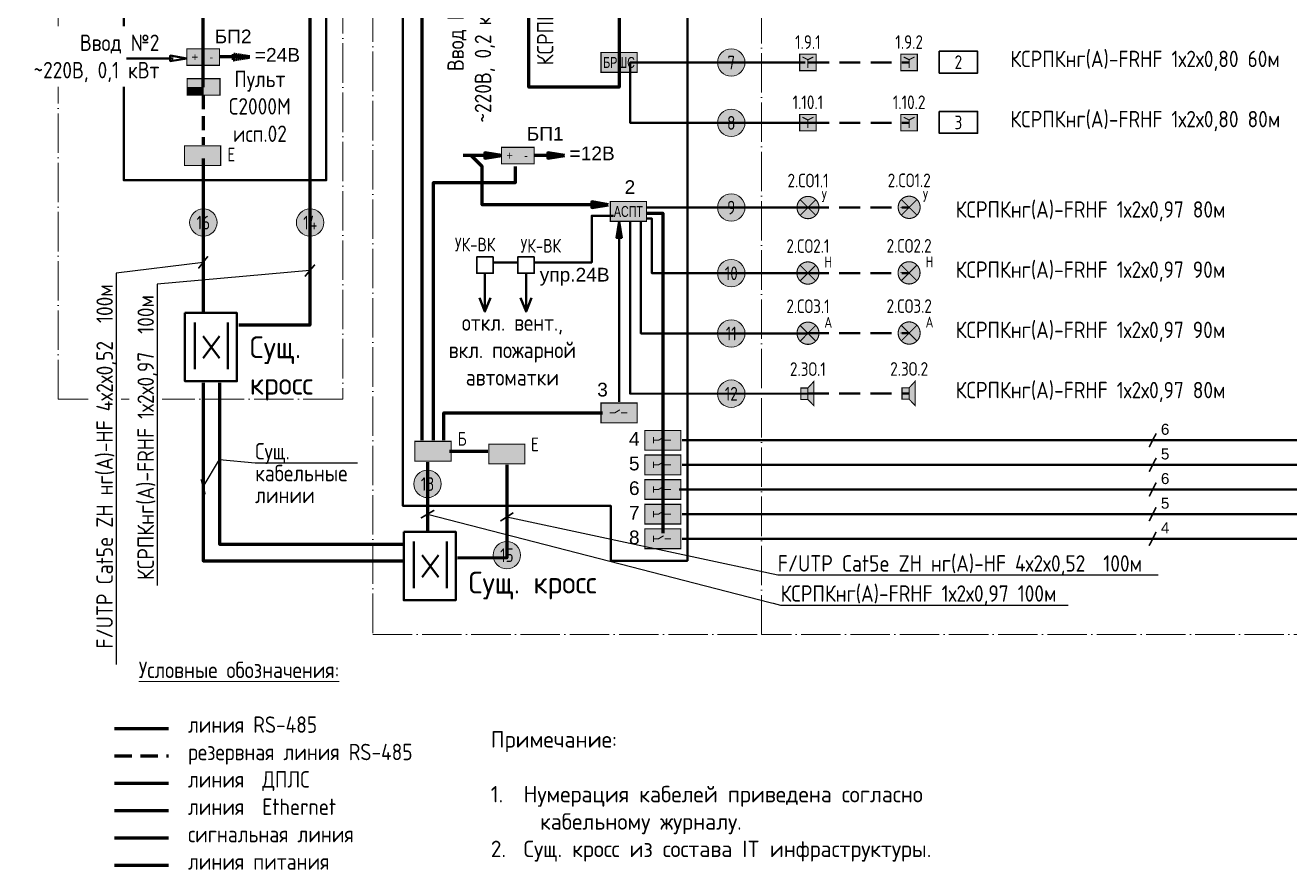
# Model space of a CAD drawing. Header units: millimetres. Extents: x -97100 to 319800, y -166950 to 107250.
# Drawn here: x -76550 to -53446, y -33446 to -18019 of the extents above; entities that cross this region are included whole.
import ezdxf
from ezdxf import colors
from ezdxf.entities.mleader import LeaderData, LeaderLine
from ezdxf.enums import TextEntityAlignment as Align
from ezdxf.math import Vec2, Vec3

# ---------------------------------------------------------------- set-up
doc = ezdxf.new("R2010")
doc.units = ezdxf.units.MM
for name, pattern in [('ACAD_ISO04W100', [30, 24, -3, 0, -3]), ('DASHED2', [9.525, 6.35, -3.175]), ('штриховая', [19.05, 12.7, -6.35])]:
    doc.linetypes.add(name, pattern=pattern)
for name, color, linetype, lineweight in [('0_ПОЖ_ИЗВ', 1, 'Continuous', 15), ('0_ПС', 1, 'Continuous', 15), ('Штриховка', 7, 'Continuous', 25)]:
    doc.layers.add(name, color=color, linetype=linetype, lineweight=lineweight)
doc.layers.add('0_СОУЭ', color=7, linetype='Continuous', lineweight=25, true_color=0x00c200)
doc.styles.add('ARIAL', font='arial.ttf', dxfattribs={"height": 250})
doc.styles.get("Standard").update_dxf_attribs({"font": 'GOST2304A.ttf'})
doc.styles.add('мой', font='GOST_Common.ttf', dxfattribs={"width": 0.9, "height": 3})

# ---------------------------------------------------------------- blocks, each defined once
blk = doc.blocks.new('*U21')
at = {"true_color": 0xfcfcfc}
h = blk.add_hatch(color=7, dxfattribs=at)
h.dxf.hatch_style = 1
h.paths.add_polyline_path([(-300, 150), (-300, -150), (300, -150), (300, 150)])
at = {"color": 7, "const_width": 20}
blk.add_lwpolyline([(-300, -150), (-300, 150), (300, 150), (300, -150), (-300, -150)], dxfattribs=at)
at = {"color": 7, "lineweight": 30, "style": 'ARIAL'}
for s, p in [('+', (-150, 0)), ('-', (150, 0))]:
    blk.add_text(s, height=150, dxfattribs=at).set_placement(p, align=Align.MIDDLE_CENTER)
at = {"color": 7, "lineweight": 30}
blk.add_attdef('1', text='', height=250, dxfattribs=at).set_placement((0, 357), align=Align.MIDDLE_CENTER)
blk = doc.blocks.new('*U116')
at = {"layer": 'Штриховка', "true_color": 0xffffff}
h = blk.add_hatch(color=7, dxfattribs=at)
h.dxf.hatch_style = 1
h.paths.add_polyline_path([(-300, 151.5), (-300, -148.5), (300, -148.5), (300, 151.5)])
at = {"color": 0}
for points, const_width in [([(-300, -73.5), (0, -73.5)], 150), ([(-300, -148.5), (-300, 151.5), (300, 151.5), (300, -148.5), (-300, -148.5)], 20)]:
    blk.add_lwpolyline(points, dxfattribs=dict(at, const_width=const_width))
at = {"color": 7, "lineweight": 30}
blk.add_attdef('1', text='', height=250, dxfattribs=at).set_placement((0, 321.5), align=Align.CENTER)
blk = doc.blocks.new('ИПР')
at = {"true_color": 0xffffff}
h = blk.add_hatch(color=7, dxfattribs=at)
h.dxf.hatch_style = 1
h.paths.add_polyline_path([(150, 150), (-150, 150), (-150, -150), (150, -150)])
at = {"color": 0, "const_width": 20}
for points in [[(-150, -150), (150, -150), (150, 150), (-150, 150), (-150, -150)], [(-100, 100), (0, 50), (100, 100)], [(0, 50), (0, -100)]]:
    blk.add_lwpolyline(points, dxfattribs=at)
at = {"color": 7, "lineweight": 30}
blk.add_attdef('1', text='', height=250, dxfattribs=at).set_placement((0, 300), align=Align.CENTER)
blk = doc.blocks.new('ЗКПС')
at = {"color": 6, "linetype": 'Continuous', "lineweight": 30}
blk.add_lwpolyline([(0, 400), (700, 400), (700, 0), (0, 0)], close=True, dxfattribs=at)
blk.add_attdef('НОМЕР', text='', height=250, dxfattribs=at).set_placement((350, 200), align=Align.MIDDLE)
blk = doc.blocks.new('Номер кабеля')
at = {"linetype": 'Continuous', "lineweight": 40, "true_color": 0xffffff}
h = blk.add_hatch(color=7, dxfattribs=at)
h.dxf.hatch_style = 1
h.paths.add_polyline_path([(-250, 2, 1), (250, 2, 1)])
at = {"color": 7, "linetype": 'Continuous', "lineweight": 20}
blk.add_circle((0, 2), 250, dxfattribs=at)
at = {"color": 7, "linetype": 'Continuous', "lineweight": 30}
blk.add_attdef('НОМЕР', text='', height=250, dxfattribs=at).set_placement((0, 0), align=Align.MIDDLE)
blk = doc.blocks.new('Оповещатель пожарный световой')
at = {"linetype": 'Continuous', "lineweight": 30, "true_color": 0xffffff}
h = blk.add_hatch(color=7, dxfattribs=at)
h.dxf.hatch_style = 1
h.paths.add_polyline_path([(200, 0, 1.01657), (-200, 0, 1.01657)])
at = {"color": 4}
blk.add_line((-150, 4), (-150, 0), dxfattribs=at)
at = {"color": 0, "linetype": 'Continuous', "ltscale": 3, "const_width": 20}
blk.add_lwpolyline([(200, 0, 1.01657), (-200, 0, 1.01657)], format="xyb", close=True, dxfattribs=at)
at = {"color": 0, "const_width": 20}
for points in [[(-144, 144), (144, -144)], [(-141, -141), (141, 141)]]:
    blk.add_lwpolyline(points, dxfattribs=at)
at = {"color": 7, "lineweight": 30}
blk.add_attdef('Поз', text='', height=250, dxfattribs=at).set_placement((-24, 525), align=Align.MIDDLE)
at = {"color": 0, "linetype": 'Continuous', "lineweight": 30}
blk.add_attdef('ТИП', (200, 150), '', height=200, dxfattribs=at)
blk = doc.blocks.new('*U106')
at = {"linetype": 'Continuous', "lineweight": 50, "true_color": 0xffffff}
h = blk.add_hatch(color=7, dxfattribs=at)
h.dxf.hatch_style = 1
h.paths.add_polyline_path([(-220, -110), (225, -110), (105, 0), (-105, 0)])
h.paths.add_polyline_path([(-105, 0), (105, 0), (105, 130), (-105, 130)])
at = {"color": 0, "const_width": 20}
blk.add_lwpolyline([(105, 0), (225, -110), (-220, -110), (-105, 0)], dxfattribs=at)
blk.add_lwpolyline([(105, 0), (-105, 0), (-105, 130), (105, 130)], close=True, dxfattribs=at)
at = {"color": 7, "lineweight": 30, "style": 'ARIAL'}
blk.add_attdef('1', text='', height=250, dxfattribs=at).set_placement((-24, 525), align=Align.MIDDLE)
blk = doc.blocks.new('Расширитель на N зон')
at = {"true_color": 0xfcfcfc}
h = blk.add_hatch(color=7, dxfattribs=at)
h.dxf.hatch_style = 1
h.paths.add_polyline_path([(330, 180), (-330, 180), (-330, -180), (330, -180)])
at = {"color": 0, "const_width": 20}
blk.add_lwpolyline([(-330, -180), (-330, 180), (330, 180), (330, -180), (-330, -180)], dxfattribs=at)
at = {"lineweight": 30, "style": 'ARIAL'}
blk.add_attdef('2', text='', height=200, dxfattribs=at).set_placement((0, 0), align=Align.MIDDLE_CENTER)
blk = doc.blocks.new('КПБ')
at = {"true_color": 0xfcfcfc}
h = blk.add_hatch(color=7, dxfattribs=at)
h.dxf.hatch_style = 1
h.paths.add_polyline_path([(330, 180), (-330, 180), (-330, -180), (330, -180)])
at = {"color": 0, "const_width": 20}
blk.add_lwpolyline([(-330, -180), (-330, 180), (330, 180), (330, -180), (-330, -180)], dxfattribs=at)
at = {"color": 7, "lineweight": 18, "const_width": 20}
for points in [[(-171, 58), (-171, -58)], [(-171, 0), (-79, 0), (14, 56)], [(36, 0), (151, 0)]]:
    blk.add_lwpolyline(points, dxfattribs=at)
at = {"lineweight": 30, "style": 'ARIAL'}
blk.add_attdef('2', text='', height=200, dxfattribs=at).set_placement((0, 386), align=Align.MIDDLE_CENTER)
blk = doc.blocks.new('ПИ')
at = {"true_color": 0xfcfcfc}
h = blk.add_hatch(color=7, dxfattribs=at)
h.dxf.hatch_style = 1
h.paths.add_polyline_path([(330, 180), (0, 0), (-330, -180), (330, -180)])
h = blk.add_hatch(color=7)
h.dxf.hatch_style = 1
h.paths.add_polyline_path([(-330, -180), (0, 0), (330, 180), (-330, 180)])
at = {"const_width": 20}
blk.add_lwpolyline([(-330, -180), (-330, 180), (330, 180), (330, -180), (-330, -180)], dxfattribs=at)
at = {"color": 7, "linetype": 'Continuous', "lineweight": 40}
blk.add_attdef('ПОЗ', (-50, 300), '', height=250, dxfattribs=at)
blk = doc.blocks.new('_ArchTick')
at = {"color": 0, "linetype": 'ByBlock', "const_width": 0.15}
blk.add_lwpolyline([(-0.5, -0.5), (0.5, 0.5)], dxfattribs=at)
blk = doc.blocks.new('СП1')
at = {"true_color": 0xfcfcfc}
h = blk.add_hatch(color=7, dxfattribs=at)
h.dxf.hatch_style = 1
h.paths.add_polyline_path([(330, 180), (-330, 180), (-330, -180), (330, -180)])
at = {"color": 0, "const_width": 20}
blk.add_lwpolyline([(-330, -180), (-330, 180), (330, 180), (330, -180), (-330, -180)], dxfattribs=at)
at = {"color": 7, "lineweight": 18, "const_width": 20}
for points in [[(-171, 0), (-79, 0), (14, 56)], [(36, 0), (151, 0)]]:
    blk.add_lwpolyline(points, dxfattribs=at)
at = {"lineweight": 30, "style": 'ARIAL'}
blk.add_attdef('2', text='', height=250, dxfattribs=at).set_placement((0, 386), align=Align.MIDDLE_CENTER)

msp = doc.modelspace()

# ---------------------------------------------------------------- linework, layer by layer
at = {"color": 7, "linetype": 'ACAD_ISO04W100', "lineweight": 20, "ltscale": 30}
for points in [[(-63100.00066, -11300), (-70200, -11300), (-70200, -29150), (-63100.00066, -29150)], [(-63100.00066, -11300), (-41850, -11300), (-41850, -29150), (-63100.00066, -29150)], [(-75950.00066, -15648.25466), (-70750, -15648.25466), (-70750, -24850), (-75950.00066, -24850)]]:
    msp.add_lwpolyline(points, close=True, dxfattribs=at)
at = {"color": 40, "linetype": 'Continuous', "lineweight": 60}
for points in [[(-67350, -14100), (-67350, -12250), (-65700, -12250), (-65700, -19150), (-67350, -19150), (-67350, -14500)], [(-74922.70301, -31863.45035), (-73932.70301, -31863.45035)]]:
    msp.add_lwpolyline(points, dxfattribs=at)
at = {"color": 6, "linetype": 'Continuous', "lineweight": 60}
for points in [[(-69300, -25600), (-69300, -14300), (-67800, -14300)], [(-73300.00066, -19150), (-73300, -17250), (-71350, -17250), (-71350, -23500), (-72650, -23500)], [(-67600, -20600), (-67600, -20900), (-69100, -20900), (-69100, -25600)], [(-68900, -25600), (-68900, -25100), (-66000, -25100)], [(-68800, -25800), (-68100, -25800)], [(-69200, -26000), (-69200, -27250)], [(-74922.70301, -30863.45035), (-73932.70301, -30863.45035)]]:
    msp.add_lwpolyline(points, dxfattribs=at)
at = {"color": 7, "linetype": 'Continuous', "lineweight": 40}
for points in [[(-74750, -16750), (-71050, -16750), (-71050, -20850), (-74750, -20850)], [(-73634.15064, -23272.54809), (-72684.15064, -23272.54809), (-72684.15064, -24522.54809), (-73634.15064, -24522.54809)], [(-69634.15064, -27272.54809), (-68684.15064, -27272.54809), (-68684.15064, -28522.54809), (-69634.15064, -28522.54809)]]:
    msp.add_lwpolyline(points, close=True, dxfattribs=at)
at = {"color": 1, "linetype": 'DASHED2', "lineweight": 60}
for points in [[(-72450.00066, -18598.25466), (-73000, -18598.25466)], [(-72450.00066, -18598.25466), (-72750.00066, -18548.25466), (-72750.00066, -18648.25466), (-72450.00066, -18598.25466)]]:
    msp.add_lwpolyline(points, dxfattribs=at)
at = {"color": 7, "linetype": 'Continuous', "lineweight": 40}
for points in [[(-62300, -18700), (-65500, -18700), (-65500, -19800), (-62250, -19800)], [(-64550, -25600), (-53150, -25600), (-53150, -18650), (-52250, -18650)], [(-48900, -19450), (-52900, -19450), (-52900, -26050), (-64550, -26050)], [(-64600, -26500), (-52650, -26500), (-52650, -19650), (-45550, -19650)], [(-62250.00066, -21348.25466), (-65200, -21348.25466)], [(-65800, -21500), (-66200, -21500), (-66200, -22350), (-67249.98492, -22350)], [(-65699.99978, -21599.99954), (-65749.99978, -21899.99954), (-65649.99978, -21899.99954), (-65699.99978, -21599.99954)], [(-65700, -24900), (-65700, -21600)], [(-62250.00342, -24749.90234), (-65500, -24748.25466), (-65500, -21598.25466)], [(-65300, -21598.25466), (-65300, -23648.25466), (-62250.00342, -23648.25466)], [(-62250.00066, -22548.25466), (-65100, -22548.25466), (-65100, -21550), (-65200, -21550)], [(-67549.98492, -22350), (-67999.98492, -22350)], [(-68149.98492, -22550.02806), (-68149.98492, -23250)], [(-67399.98492, -22550.02806), (-67399.98492, -23250)], [(-68249.98467, -23000.02828), (-68149.98467, -23250.02828), (-68049.98467, -23000.02828)], [(-67499.98467, -23000.02828), (-67399.98467, -23250.02828), (-67299.98467, -23000.02828)], [(-73450, -23450), (-73450, -24300)], [(-72850, -23450), (-72850, -24300)], [(-73000, -24100), (-73300.32849, -23700)], [(-73300, -24100), (-72999.67151, -23700)], [(-69450, -27450), (-69450, -28300)], [(-68850, -27450), (-68850, -28300)], [(-69000, -28100), (-69300.32849, -27700)], [(-69300, -28100), (-68999.67151, -27700)]]:
    msp.add_lwpolyline(points, dxfattribs=at)
at = {"color": 7, "linetype": 'штриховая', "lineweight": 40, "ltscale": 30}
for points in [[(-62245.00066, -18698.25466), (-60400.00066, -18698.25466)], [(-62245.00066, -19798.25466), (-60400.00066, -19798.25466)], [(-62248.17931, -21348.25466), (-60400, -21348.0726)], [(-62250.00066, -22544.96776), (-60400, -22544.78569)], [(-62248.17931, -23644.96776), (-60400, -23644.78569)], [(-62248.17931, -24746.61543), (-60399.51623, -24746.44702)]]:
    msp.add_lwpolyline(points, dxfattribs=at)
at = {"color": 190, "linetype": 'DASHED2', "lineweight": 60, "ltscale": 40}
msp.add_lwpolyline([(-73300, -19300), (-73300, -20200)], dxfattribs=at)
at = {"color": 5, "linetype": 'Continuous', "lineweight": 60}
for points in [[(-73300, -20450), (-73300, -23250)], [(-73300, -24550), (-73300, -27800), (-69650, -27800)], [(-67750, -26050), (-67750, -27747.09936), (-68650, -27752.90064)], [(-74922.70301, -32363.45035), (-73932.70301, -32363.45035)]]:
    msp.add_lwpolyline(points, dxfattribs=at)
at = {"color": 1, "linetype": 'Continuous', "lineweight": 60}
for points in [[(-67850.00066, -20398.25466), (-68550, -20398.25466)], [(-65900.00066, -21296.50933), (-68200, -21296.50933), (-68200, -20600), (-68400, -20398.25466)], [(-67850.00066, -20398.25466), (-68150.00066, -20348.25466), (-68150.00066, -20448.25466), (-67850.00066, -20398.25466)], [(-66700.00066, -20398.25466), (-67250, -20398.25466)], [(-66700.00066, -20398.25466), (-67000.00066, -20348.25466), (-67000.00066, -20448.25466), (-66700.00066, -20398.25466)], [(-65900.00066, -21296.50933), (-66200.00066, -21246.50933), (-66200.00066, -21346.50933), (-65900.00066, -21296.50933)], [(-74922.70301, -33363.45035), (-73932.70301, -33363.45035)]]:
    msp.add_lwpolyline(points, dxfattribs=at)
at = {"color": 7, "linetype": 'Continuous', "lineweight": 30}
for points in [[(-67999.98492, -22250.02806), (-67999.98492, -22550.02806), (-68299.98492, -22550.02806), (-68299.98492, -22250.02806)], [(-67249.98492, -22250.02806), (-67249.98492, -22550.02806), (-67549.98492, -22550.02806), (-67549.98492, -22250.02806)]]:
    msp.add_lwpolyline(points, close=True, dxfattribs=at)
at = {"color": 190, "linetype": 'DASHED2', "lineweight": 60, "ltscale": 50}
msp.add_lwpolyline([(-74922.70301, -31363.45035), (-73932.70301, -31363.45035)], dxfattribs=at)
at = {"color": 7, "linetype": 'Continuous', "lineweight": 60}
msp.add_lwpolyline([(-74922.70301, -32863.45035), (-73932.70301, -32863.45035)], dxfattribs=at)

# ---------------------------------------------------------------- block references
at = {"color": 7}
ref = msp.add_blockref('*U21', (-73300, -18600), dxfattribs=at)
ref.add_attrib('1', 'БП2', dxfattribs={"color": 7, "lineweight": 30, "height": 250, "style": 'ARIAL'}).set_placement((-72753.22913, -18222.99682), align=Align.MIDDLE_CENTER)
at = {"color": 7, "linetype": 'Continuous', "lineweight": 30}
for p, values in [((-63650, -18701.74534), {'НОМЕР': '7'}), ((-63650, -19801.74534), {'НОМЕР': '8'}), ((-63650, -21350), {'НОМЕР': '9'}), ((-73296.41016, -21623.63955), {'НОМЕР': '16'}), ((-71346.41016, -21623.63955), {'НОМЕР': '14'}), ((-63650, -22550), {'НОМЕР': '10'}), ((-63650, -23650), {'НОМЕР': '11'}), ((-63650, -24751.18632), {'НОМЕР': '12'}), ((-69200, -26400), {'НОМЕР': '13'}), ((-67750, -27700), {'НОМЕР': '15'})]:
    msp.add_blockref('Номер кабеля', p, dxfattribs=at).add_auto_attribs(values)
at = {"color": 7}
ref = msp.add_blockref('Расширитель на N зон', (-65700.00066, -18698.25466), dxfattribs=at)
ref.add_attrib('2', 'БРШС', dxfattribs={"lineweight": 30, "height": 200, "style": 'ARIAL', "width": 0.7}).set_placement((-65700.00066, -18698.25466), align=Align.MIDDLE_CENTER)
at = {"color": 6, "linetype": 'Continuous', "lineweight": 30}
for p, values in [((-59850.00654, -18892.84123), {'НОМЕР': '2'}), ((-59850.00654, -19992.84123), {'НОМЕР': '3'})]:
    msp.add_blockref('ЗКПС', p, dxfattribs=at).add_auto_attribs(values)
at = {"color": 1}
msp.add_blockref('*U116', (-73292.07532, -19145.42468), dxfattribs=at)
at = {"color": 7}
ref = msp.add_blockref('*U21', (-67550.00066, -20398.25466), dxfattribs=at)
ref.add_attrib('1', 'БП1', dxfattribs={"color": 7, "lineweight": 30, "height": 250, "style": 'ARIAL'}).set_placement((-67050.00066, -20000), align=Align.MIDDLE_CENTER)
at = {"color": 7, "linetype": 'Continuous', "lineweight": 40}
ref = msp.add_blockref('ПИ', (-73310.00049, -20400), dxfattribs=at)
ref.add_attrib('ПОЗ', 'Е', (-72859.15064, -20505.84909), dxfattribs={"color": 7, "linetype": 'Continuous', "lineweight": 40, "height": 250})
at = {"color": 3, "linetype": 'Continuous', "lineweight": 30}
ref = msp.add_blockref('Оповещатель пожарный световой', (-62248.17931, -21348.25466), dxfattribs=at)
ref.add_attrib('Поз', '2.СО1.1', dxfattribs={"color": 7, "lineweight": 30, "height": 250}).set_placement((-62247.0666, -20855.08079), align=Align.MIDDLE)
ref.add_attrib('ТИП', 'У', (-62000, -21248.25466), dxfattribs={"color": 0, "linetype": 'Continuous', "lineweight": 30, "height": 200})
ref = msp.add_blockref('Оповещатель пожарный световой', (-60399.51623, -21344.78569), dxfattribs=at)
ref.add_attrib('Поз', '2.СО1.2', dxfattribs={"color": 7, "lineweight": 30, "height": 250}).set_placement((-60398.40352, -20851.61181), align=Align.MIDDLE)
ref.add_attrib('ТИП', 'У', (-60150, -21244.78569), dxfattribs={"color": 0, "linetype": 'Continuous', "lineweight": 30, "height": 200})
at = {"color": 1}
ref = msp.add_blockref('Расширитель на N зон', (-65530, -21420), dxfattribs=at)
ref.add_attrib('2', 'АСПТ', dxfattribs={"lineweight": 30, "height": 200, "style": 'ARIAL', "width": 0.7}).set_placement((-65530, -21420), align=Align.MIDDLE_CENTER)
at = {"color": 3, "linetype": 'Continuous', "lineweight": 30}
ref = msp.add_blockref('Оповещатель пожарный световой', (-62250.00066, -22544.96776), dxfattribs=at)
ref.add_attrib('Поз', '2.СО2.1', dxfattribs={"color": 7, "lineweight": 30, "height": 250}).set_placement((-62248.88795, -22051.79388), align=Align.MIDDLE)
ref.add_attrib('ТИП', 'Н', (-61950, -22444.96776), dxfattribs={"color": 0, "linetype": 'Continuous', "lineweight": 30, "height": 200})
ref = msp.add_blockref('Оповещатель пожарный световой', (-60401.33758, -22541.49878), dxfattribs=at)
ref.add_attrib('Поз', '2.СО2.2', dxfattribs={"color": 7, "lineweight": 30, "height": 250}).set_placement((-60400.22487, -22048.32491), align=Align.MIDDLE)
ref.add_attrib('ТИП', 'Н', (-60100, -22441.49878), dxfattribs={"color": 0, "linetype": 'Continuous', "lineweight": 30, "height": 200})
ref = msp.add_blockref('Оповещатель пожарный световой', (-62248.17931, -23644.96776), dxfattribs=at)
ref.add_attrib('Поз', '2.СО3.1', dxfattribs={"color": 7, "lineweight": 30, "height": 250}).set_placement((-62247.0666, -23151.79388), align=Align.MIDDLE)
ref.add_attrib('ТИП', 'А', (-61950, -23544.96776), dxfattribs={"color": 0, "linetype": 'Continuous', "lineweight": 30, "height": 200})
ref = msp.add_blockref('Оповещатель пожарный световой', (-60399.51623, -23641.49878), dxfattribs=at)
ref.add_attrib('Поз', '2.СО3.2', dxfattribs={"color": 7, "lineweight": 30, "height": 250}).set_placement((-60398.40352, -23148.32491), align=Align.MIDDLE)
ref.add_attrib('ТИП', 'А', (-60100, -23541.49878), dxfattribs={"color": 0, "linetype": 'Continuous', "lineweight": 30, "height": 200})
at = {"color": 1, "linetype": 'Continuous', "lineweight": 40}
ref = msp.add_blockref('СП1', (-65700, -25100), dxfattribs=at)
ref.add_attrib('2', '3', dxfattribs={"lineweight": 30, "height": 250, "style": 'ARIAL'}).set_placement((-66002.88199, -24675), align=Align.MIDDLE_CENTER)
at = {"color": 1}
ref = msp.add_blockref('КПБ', (-64900, -25600), dxfattribs=at)
ref.add_attrib('2', '4', dxfattribs={"lineweight": 30, "height": 250, "style": 'ARIAL'}).set_placement((-65422.30559, -25700), align=Align.CENTER)
at = {"color": 7, "linetype": 'Continuous', "lineweight": 40}
ref = msp.add_blockref('ПИ', (-69100, -25800), dxfattribs=at)
ref.add_attrib('ПОЗ', 'Б', (-68650, -25700), dxfattribs={"color": 7, "linetype": 'Continuous', "lineweight": 40, "height": 250})
ref = msp.add_blockref('ПИ', (-67750, -25850), dxfattribs=at)
ref.add_attrib('ПОЗ', 'Е', (-67311.60254, -25800), dxfattribs={"color": 7, "linetype": 'Continuous', "lineweight": 40, "height": 250})
at = {"color": 1}
ref = msp.add_blockref('КПБ', (-64900, -26050), dxfattribs=at)
ref.add_attrib('2', '5', dxfattribs={"lineweight": 30, "height": 250, "style": 'ARIAL'}).set_placement((-65422.30559, -26150), align=Align.CENTER)
ref = msp.add_blockref('КПБ', (-64900, -26500), dxfattribs=at)
ref.add_attrib('2', '6', dxfattribs={"lineweight": 30, "height": 250, "style": 'ARIAL'}).set_placement((-65422.30559, -26600), align=Align.CENTER)
at = {"layer": '0_ПОЖ_ИЗВ', "color": 1}
ref = msp.add_blockref('ИПР', (-62250.00066, -18698.25466), dxfattribs=at)
ref.add_attrib('1', '1.9.1', dxfattribs={"color": 7, "lineweight": 30, "height": 250}).set_placement((-62250.00066, -18450.87547), align=Align.CENTER)
ref = msp.add_blockref('ИПР', (-60400.00066, -18698.25466), dxfattribs=at)
ref.add_attrib('1', '1.9.2', dxfattribs={"color": 7, "lineweight": 30, "height": 250}).set_placement((-60400.00066, -18450.87547), align=Align.CENTER)
ref = msp.add_blockref('ИПР', (-62250.00066, -19798.25466), dxfattribs=at)
ref.add_attrib('1', '1.10.1', dxfattribs={"color": 7, "lineweight": 30, "height": 250}).set_placement((-62250.00066, -19550.87547), align=Align.CENTER)
ref = msp.add_blockref('ИПР', (-60400.00066, -19798.25466), dxfattribs=at)
ref.add_attrib('1', '1.10.2', dxfattribs={"color": 7, "lineweight": 30, "height": 250}).set_placement((-60400.00066, -19550.87547), align=Align.CENTER)
at = {"layer": '0_ПС', "color": 7, "linetype": 'Continuous', "lineweight": -2, "xscale": 200, "yscale": 200, "zscale": 200}
for p, rotation in [((-55950, -25600), 197.910564139831), ((-55950, -26050), 197.9105641398309), ((-55950, -26500), 197.9105641398309)]:
    msp.add_blockref('_ArchTick', p, dxfattribs=dict(at, rotation=rotation))
at = {"layer": '0_СОУЭ', "linetype": 'Continuous', "lineweight": 30}
ref = msp.add_blockref('*U106', (-62250.00342, -24749.90234), dxfattribs=dict(at, rotation=90))
ref.add_attrib('1', '2.ЗО.1', dxfattribs={"color": 7, "lineweight": 30, "height": 250}).set_placement((-62250, -24300), align=Align.MIDDLE)
ref = msp.add_blockref('*U106', (-60399.51623, -24746.43336), dxfattribs=dict(at, rotation=90))
ref.add_attrib('1', '2.ЗО.2', dxfattribs={"color": 7, "lineweight": 30, "height": 250}).set_placement((-60399.51281, -24296.53102), align=Align.MIDDLE)

# ---------------------------------------------------------------- texts
at = {"color": 7, "linetype": 'Continuous', "lineweight": 40, "style": 'ARIAL'}
for s, p in [('=24В', (-72354.79475, -18684.15064)), ('=12В', (-66604.79475, -20484.15064)), ('2', (-65600, -21100)), ('упр.24В', (-67150, -22700))]:
    msp.add_text(s, height=250, dxfattribs=at).set_placement(p)
at = {"color": 7, "linetype": 'Continuous', "lineweight": 30, "insert": (-67200, -18750), "char_height": 300, "width": 4000, "attachment_point": 1, "rotation": 90, "style": 'мой'}
msp.add_mtext('КСРПКнг(А)-FRHF 1х2х0,80', dxfattribs=at)
at = {"color": 7, "linetype": 'Continuous', "lineweight": 40, "insert": (-68401.74534, -17450.00066), "char_height": 300, "width": 2733.5798333, "attachment_point": 6, "rotation": 90, "style": 'мой'}
msp.add_mtext('Ввод №1\\P~220В, 0,2 кВт', dxfattribs=at)
at = {"color": 7, "linetype": 'Continuous', "lineweight": 30, "char_height": 300, "width": 5017.5, "attachment_point": 1, "style": 'мой'}
for s, insert in [('КСРПКнг(А)-FRHF 1х2х0,80 60м', (-58550, -18483.57143)), ('КСРПКнг(А)-FRHF 1х2х0,80 80м', (-58550, -19583.57143)), ('КСРПКнг(А)-FRHF 1х2х0,97 80м', (-59550, -21233.57143)), ('КСРПКнг(А)-FRHF 1х2х0,97 90м', (-59550, -22333.57143)), ('КСРПКнг(А)-FRHF 1х2х0,97 90м', (-59550, -23433.57143)), ('КСРПКнг(А)-FRHF 1х2х0,97 80м', (-59550, -24533.57143))]:
    msp.add_mtext(s, dxfattribs=dict(at, insert=insert))
at = {"color": 7, "linetype": 'Continuous', "lineweight": 40, "style": 'мой'}
for s, insert, char_height, width, attachment_point in [('Пульт\\PС2000М исп.02', (-72263.63363, -19500), 300, 1527.2672578, 5), ('откл. вент., \\Pвкл. пожарной \\Pавтоматки', (-67650, -23950), 300, 2863.1512234, 5), ('\\pt800;{\\W1;Сущ. кросс}', (-72450, -23700), 400, 1700, 1), ('\\pt800;{\\W1;Сущ. кросс}', (-68450, -28000), 400, 2540.6970569, 1)]:
    msp.add_mtext(s, dxfattribs=dict(at, insert=insert, char_height=char_height, width=width, attachment_point=attachment_point))
at = {"color": 7, "linetype": 'Continuous', "lineweight": 30, "char_height": 250, "width": 949.9719414, "attachment_point": 1}
for insert in [(-68700, -21900), (-67500, -21922.20368)]:
    msp.add_mtext('УК-ВК', dxfattribs=dict(at, insert=insert))
at = {"color": 7, "linetype": 'Continuous', "lineweight": 40, "insert": (-68044.5812, -30915.01223), "char_height": 300, "width": 9294.2962064, "attachment_point": 1}
msp.add_mtext('{\\fGOST Common|b0|i0|c204|p34;Примечание\\fGOST Common|b0|i0|c0|p34;:\\P\\P\\pi-900,l900,t600;1.^I\\fGOST Common|b0|i0|c204|p34;Нумерация кабелей приведена согласно кабельному журналу\\fGOST Common|b0|i0|c0|p34;.\\P2.^I\\fGOST Common|b0|i0|c204|p34;Сущ\\fGOST Common|b0|i0|c0|p34;. \\fGOST Common|b0|i0|c204|p34;кросс из состава \\fGOST Common|b0|i0|c0|p34;IT \\fGOST Common|b0|i0|c204|p34;инфраструктуры.}', dxfattribs=at)
at = {"lineweight": 30, "style": 'ARIAL'}
for tag, p in [('6', (-55722.30559, -25400)), ('5', (-55722.30559, -25850)), ('6', (-55722.30559, -26300))]:
    msp.add_attdef(tag, text='N', height=200, dxfattribs=at).set_placement(p, align=Align.MIDDLE_CENTER)

# ---------------------------------------------------------------- next in the draw order: texts
at = {"layer": '0_ПОЖ_ИЗВ', "color": 7, "linetype": 'Continuous', "lineweight": 40, "insert": (-74100.00066, -18623.25466), "char_height": 300, "width": 2300, "attachment_point": 6, "style": 'мой', "bg_fill": 3, "box_fill_scale": 1.5, "bg_fill_color": 256, "bg_fill_transparency": 0}
msp.add_mtext('Ввод №2\\P~220В, 0,1 кВт', dxfattribs=at)

# ---------------------------------------------------------------- next in the draw order: leaders
at = {"layer": '0_ПС', "color": 7, "linetype": 'Continuous', "lineweight": 13}
ml = msp.add_multileader_mtext('Standard', dxfattribs=at)
ml.set_content('КСРПКнг(А)-FRHF 1х2х0,97  100м', color=7, style='мой')
ml.set_leader_properties()
ml.set_arrow_properties(name='ARCHTICK')
ml.build(insert=Vec2(0, 0))
ml.multileader.update_dxf_attribs({"text_left_attachment_type": 6, "text_right_attachment_type": 6, "dogleg_length": 100, "arrow_head_size": 200})
ctx = ml.context
ctx.base_point, ctx.char_height, ctx.arrow_head_size, ctx.landing_gap_size, ctx.plane_origin, ctx.plane_x_axis, ctx.plane_y_axis = Vec3(-74140, -28252.28217), 300, 200, 100, Vec3(-77360.89447, -24919.01695), Vec3(0, 1), Vec3(-1, 0)
ctx.left_attachment, ctx.right_attachment, ctx.text_align_type = 6, 6, 2
notes = []
notes.append((ctx, [(1, (1, 1, 0), (-74140, -22747.41854), (0, -1), 100, [(0, [(-71350, -22500)], 0, [])])]))
ctx.mtext.insert, ctx.mtext.text_direction, ctx.mtext.rotation, ctx.mtext.width, ctx.mtext.alignment, ctx.mtext.flow_direction = Vec3(-74500, -22947.41854), Vec3(0, 1), 1.5707963268, 5252.5814615, 3, 5
ctx.mtext.has_bg_fill, ctx.mtext.bg_color, ctx.mtext.bg_scale_factor, ctx.mtext.bg_transparency, ctx.mtext.use_window_bg_color = 1, -1027028792, 1.5, 0, 1
ml = msp.add_multileader_mtext('Standard', dxfattribs=at)
ml.set_content('F/UTP Cat5e ZH нг(А)-HF 4х2х0,52  100м', color=7, style='мой')
ml.set_leader_properties()
ml.set_arrow_properties(name='ARCHTICK')
ml.build(insert=Vec2(0, 0))
ml.multileader.update_dxf_attribs({"text_left_attachment_type": 6, "text_right_attachment_type": 6, "dogleg_length": 2, "arrow_head_size": 200})
ctx = ml.context
ctx.base_point, ctx.char_height, ctx.arrow_head_size, ctx.landing_gap_size, ctx.plane_origin = Vec3(-62800.09, -28060), 300, 200, 0.09, Vec3(-67934.39113, -24225.44557)
ctx.left_attachment, ctx.right_attachment = 6, 6
notes.append((ctx, [(0, (1, 1, 0), (-62801.09, -28060), (1, 0), 1, [(0, [(-67750, -27000)], 0, [])])]))
ctx.mtext.insert, ctx.mtext.width, ctx.mtext.flow_direction = Vec3(-62800, -27700), 6883.8046468, 5
ctx.mtext.has_bg_fill, ctx.mtext.bg_color, ctx.mtext.bg_scale_factor, ctx.mtext.bg_transparency, ctx.mtext.use_window_bg_color = 1, -1027028792, 1.5, 0, 1
for ctx, leaders in notes:
    for number, flags, end, landing, length, lines in leaders:
        leader = LeaderData()
        leader.index, (leader.has_last_leader_line, leader.has_dogleg_vector, leader.attachment_direction) = number, flags
        leader.last_leader_point, leader.dogleg_vector, leader.dogleg_length = Vec3(end), Vec3(landing), length
        for number, points, colour, breaks in lines:
            line = LeaderLine()
            line.index, line.vertices, line.color, line.breaks = number, Vec3.list(points), colors.encode_raw_color(colour), breaks
            leader.lines.append(line)
        ctx.leaders.append(leader)

# ---------------------------------------------------------------- next in the draw order: linework, layer by layer
at = {"color": 7, "linetype": 'Continuous', "lineweight": 40}
for points in [[(-73850.00066, -18623.25466), (-74700.00066, -18623.25466)], [(-73600.00066, -18623.25466), (-73900.00066, -18573.25466), (-73900.00066, -18673.25466), (-73600.00066, -18623.25466)]]:
    msp.add_lwpolyline(points, dxfattribs=at)
at = {"color": 6, "linetype": 'Continuous', "lineweight": 60}
msp.add_lwpolyline([(-73000, -24550), (-73000, -27500), (-69650, -27500)], dxfattribs=at)

# ---------------------------------------------------------------- next in the draw order: block references
at = {"layer": '0_ПС', "color": 7, "linetype": 'Continuous', "lineweight": -2, "xscale": 200, "yscale": 200, "zscale": 200, "rotation": 197.9105641398309}
for p in [(-55950, -26950), (-55950, -27400)]:
    msp.add_blockref('_ArchTick', p, dxfattribs=at)

# ---------------------------------------------------------------- next in the draw order: texts
at = {"lineweight": 30, "style": 'ARIAL'}
for tag, p in [('5', (-55722.30559, -26750)), ('4', (-55722.30559, -27200))]:
    msp.add_attdef(tag, text='N', height=200, dxfattribs=at).set_placement(p, align=Align.MIDDLE_CENTER)

# ---------------------------------------------------------------- next in the draw order: leaders
at = {"layer": '0_ПС', "color": 7, "linetype": 'Continuous', "lineweight": 13}
ml = msp.add_multileader_mtext('Standard', dxfattribs=at)
ml.set_content('\\pxsm0.8;Сущ. кабельные линии', color=7, style='мой')
ml.set_leader_properties()
ml.set_arrow_properties(name='ARCHTICK')
ml.build(insert=Vec2(0, 0))
ml.multileader.update_dxf_attribs({"text_left_attachment_type": 6, "text_right_attachment_type": 6, "dogleg_length": 2, "arrow_head_size": 200})
ctx = ml.context
ctx.base_point, ctx.char_height, ctx.arrow_head_size, ctx.landing_gap_size, ctx.plane_origin = Vec3(-72350.09, -26010), 300, 200, 0.09, Vec3(-75284.39113, -23075.44557)
ctx.left_attachment, ctx.right_attachment = 6, 6
notes = []
notes.append((ctx, [(0, (1, 1, 0), (-72351.09, -26010), (1, 0), 1, [(1, [(-73300, -26450), (-73000, -25950)], 0, [])])]))
ctx.mtext.insert, ctx.mtext.width, ctx.mtext.flow_direction = Vec3(-72350, -25650), 1850, 5
ml = msp.add_multileader_mtext('Standard', dxfattribs=at)
ml.set_content('КСРПКнг(А)-FRHF 1х2х0,97 100м', color=7, style='мой')
ml.set_leader_properties()
ml.set_arrow_properties(name='ARCHTICK')
ml.build(insert=Vec2(0, 0))
ml.multileader.update_dxf_attribs({"text_left_attachment_type": 6, "text_right_attachment_type": 6, "dogleg_length": 2, "arrow_head_size": 200})
ctx = ml.context
ctx.base_point, ctx.char_height, ctx.arrow_head_size, ctx.landing_gap_size, ctx.plane_origin = Vec3(-62750.09, -28610), 300, 200, 0.09, Vec3(-67934.39113, -23775.44557)
ctx.left_attachment, ctx.right_attachment = 6, 6
notes.append((ctx, [(0, (1, 1, 0), (-62751.09, -28610), (1, 0), 1, [(0, [(-69200, -26950)], 0, [])])]))
ctx.mtext.insert, ctx.mtext.width, ctx.mtext.defined_height, ctx.mtext.flow_direction = Vec3(-62750, -28250), 5201.9413188, 494.17468, 5
ctx.mtext.has_bg_fill, ctx.mtext.bg_color, ctx.mtext.bg_scale_factor, ctx.mtext.bg_transparency, ctx.mtext.use_window_bg_color = 1, -1027028792, 1.5, 0, 1
for ctx, leaders in notes:
    for number, flags, end, landing, length, lines in leaders:
        leader = LeaderData()
        leader.index, (leader.has_last_leader_line, leader.has_dogleg_vector, leader.attachment_direction) = number, flags
        leader.last_leader_point, leader.dogleg_vector, leader.dogleg_length = Vec3(end), Vec3(landing), length
        for number, points, colour, breaks in lines:
            line = LeaderLine()
            line.index, line.vertices, line.color, line.breaks = number, Vec3.list(points), colors.encode_raw_color(colour), breaks
            leader.lines.append(line)
        ctx.leaders.append(leader)

# ---------------------------------------------------------------- next in the draw order: linework, layer by layer
at = {"color": 7, "linetype": 'Continuous', "lineweight": 40}
for points in [[(-64450.00066, -26800), (-64450.00066, -12100), (-69650, -12100), (-69650, -26800), (-65850, -26800), (-65850, -27800), (-64450, -27800), (-64450, -26800)], [(-64550, -26950), (-52250, -26950)], [(-64550, -27400), (-48900, -27400)]]:
    msp.add_lwpolyline(points, dxfattribs=at)
at = {"color": 6, "linetype": 'Continuous', "lineweight": 60}
msp.add_lwpolyline([(-65200, -21450), (-64900, -21450), (-64900, -27300)], dxfattribs=at)

# ---------------------------------------------------------------- next in the draw order: block references
at = {"color": 1}
ref = msp.add_blockref('КПБ', (-64900, -26950), dxfattribs=at)
ref.add_attrib('2', '7', dxfattribs={"lineweight": 30, "height": 250, "style": 'ARIAL'}).set_placement((-65422.30559, -27050), align=Align.CENTER)
ref = msp.add_blockref('КПБ', (-64900, -27400), dxfattribs=at)
ref.add_attrib('2', '8', dxfattribs={"lineweight": 30, "height": 250, "style": 'ARIAL'}).set_placement((-65422.30559, -27500), align=Align.CENTER)

# ---------------------------------------------------------------- next in the draw order: leaders
at = {"layer": '0_ПС', "color": 7, "linetype": 'Continuous', "lineweight": 13}
ml = msp.add_multileader_mtext('Standard', dxfattribs=at)
ml.set_content('F/UTP Cat5e ZH нг(А)-HF 4х2х0,52  100м', color=7, style='мой')
ml.set_leader_properties()
ml.set_arrow_properties(name='ARCHTICK')
ml.build(insert=Vec2(0, 0))
ml.multileader.update_dxf_attribs({"text_left_attachment_type": 6, "text_right_attachment_type": 6, "dogleg_length": 100, "arrow_head_size": 200})
ctx = ml.context
ctx.base_point, ctx.char_height, ctx.arrow_head_size, ctx.landing_gap_size, ctx.plane_origin, ctx.plane_x_axis, ctx.plane_y_axis = Vec3(-74890, -29331.22727), 300, 200, 100, Vec3(-78110.89447, -24919.01695), Vec3(0, 1), Vec3(-1, 0)
ctx.left_attachment, ctx.right_attachment, ctx.text_align_type = 6, 6, 2
notes = []
notes.append((ctx, [(1, (1, 1, 0), (-74890, -22550), (0, -1), 100, [(0, [(-73300, -22350)], 0, [])])]))
ctx.mtext.insert, ctx.mtext.text_direction, ctx.mtext.rotation, ctx.mtext.width, ctx.mtext.alignment, ctx.mtext.flow_direction = Vec3(-75250, -22750), Vec3(0, 1), 1.5707963268, 7831.0951784, 3, 5
ctx.mtext.has_bg_fill, ctx.mtext.bg_color, ctx.mtext.bg_scale_factor, ctx.mtext.bg_transparency, ctx.mtext.use_window_bg_color = 1, -1027028792, 1.5, 0, 1
for ctx, leaders in notes:
    for number, flags, end, landing, length, lines in leaders:
        leader = LeaderData()
        leader.index, (leader.has_last_leader_line, leader.has_dogleg_vector, leader.attachment_direction) = number, flags
        leader.last_leader_point, leader.dogleg_vector, leader.dogleg_length = Vec3(end), Vec3(landing), length
        for number, points, colour, breaks in lines:
            line = LeaderLine()
            line.index, line.vertices, line.color, line.breaks = number, Vec3.list(points), colors.encode_raw_color(colour), breaks
            leader.lines.append(line)
        ctx.leaders.append(leader)

# ---------------------------------------------------------------- next in the draw order: texts
at = {"color": 7, "linetype": 'Continuous', "lineweight": 18, "insert": (-74476.19226, -29644.87668), "char_height": 300, "width": 6856.0832312, "attachment_point": 1, "style": 'мой'}
msp.add_mtext('{\\LУсловные обозначения:\\P}\\P\\pl900;линия RS-485\\Pрезервная линия RS-485\\Pлиния  ДПЛС\\Pлиния  Ethernet\\Pсигнальная линия\\Pлиния питания', dxfattribs=at)

doc.saveas('drawing.dxf')
